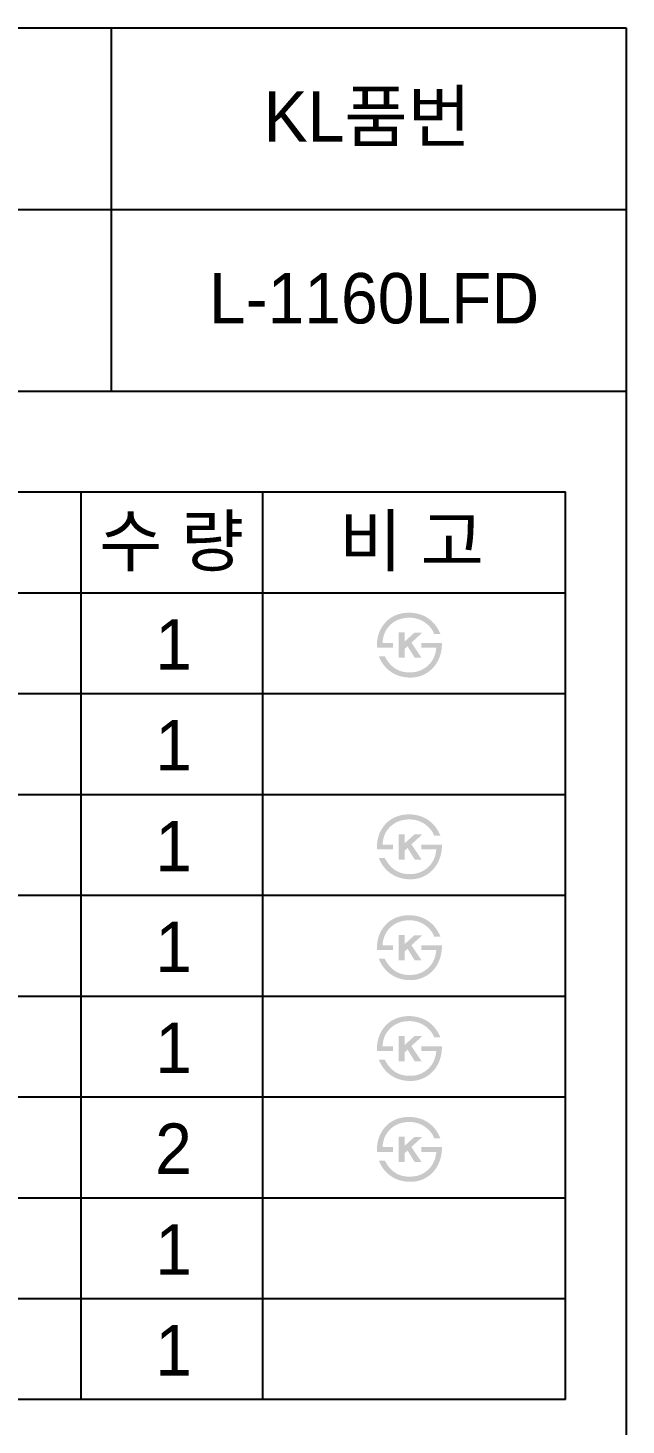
# Model space of a CAD drawing. Header units: millimetres. Extents: x 0 to 3746, y -67 to 2530.
# Drawn here: x 3450 to 3746, y 1837 to 2530 of the extents above; entities that cross this region are included whole.
import ezdxf
from ezdxf.enums import TextEntityAlignment as Align

# ---------------------------------------------------------------- set-up
doc = ezdxf.new("R2010")
doc.units = ezdxf.units.MM
doc.layers.add('TEXT', color=7, linetype='Continuous')
doc.layers.add('도각라인', color=7, linetype='Continuous')
doc.styles.add('타이틀', font='H2GTRM.TTF', dxfattribs={"height": 25})

msp = doc.modelspace()

# ---------------------------------------------------------------- hatches: boundary and pattern name
at = {"layer": 'TEXT'}
for points in [[(3622.75, 2222.79), (3622.73, 2223.2), (3622.72, 2223.61), (3622.72, 2224.02), (3622.73, 2224.42), (3622.74, 2224.83), (3622.77, 2225.23), (3622.8, 2225.63), (3622.84, 2226.03), (3622.89, 2226.42), (3622.94, 2226.82), (3623.01, 2227.21), (3623.08, 2227.6), (3623.17, 2227.99), (3623.26, 2228.37), (3623.36, 2228.76), (3623.47, 2229.14), (3623.59, 2229.52), (3623.72, 2229.9), (3623.86, 2230.28), (3624, 2230.65), (3624.16, 2231.01), (3624.32, 2231.37), (3624.49, 2231.72), (3624.67, 2232.07), (3624.85, 2232.41), (3625.05, 2232.74), (3625.25, 2233.07), (3625.46, 2233.39), (3625.68, 2233.71), (3625.91, 2234.02), (3626.15, 2234.32), (3626.65, 2234.94), (3626.92, 2235.24), (3627.2, 2235.54), (3627.48, 2235.83), (3627.77, 2236.1), (3628.07, 2236.37), (3628.37, 2236.63), (3628.68, 2236.88), (3629, 2237.12), (3629.32, 2237.36), (3629.66, 2237.58), (3630, 2237.79), (3630.34, 2238), (3630.69, 2238.2), (3631.05, 2238.38), (3631.42, 2238.56), (3631.82, 2238.74), (3632.23, 2238.91), (3632.65, 2239.07), (3633.07, 2239.22), (3633.5, 2239.36), (3633.93, 2239.48), (3634.37, 2239.59), (3634.81, 2239.7), (3635.26, 2239.79), (3635.72, 2239.87), (3636.18, 2239.93), (3636.65, 2239.99), (3637.13, 2240.03), (3637.61, 2240.07), (3638.1, 2240.09), (3638.59, 2240.1), (3639.36, 2240.08), (3639.73, 2240.06), (3640.1, 2240.03), (3640.47, 2240), (3640.83, 2239.96), (3641.19, 2239.91), (3641.55, 2239.86), (3641.9, 2239.8), (3642.25, 2239.74), (3642.59, 2239.66), (3642.93, 2239.59), (3643.27, 2239.5), (3643.61, 2239.41), (3643.93, 2239.32), (3644.26, 2239.21), (3644.58, 2239.1), (3644.9, 2238.99), (3645.21, 2238.87), (3645.53, 2238.74), (3645.83, 2238.6), (3646.13, 2238.46), (3646.43, 2238.31), (3646.73, 2238.16), (3647.02, 2238), (3647.31, 2237.83), (3647.59, 2237.66), (3647.87, 2237.48), (3648.15, 2237.29), (3648.42, 2237.1), (3648.69, 2236.9), (3648.96, 2236.7), (3649.38, 2236.35), (3649.78, 2236), (3650.18, 2235.62), (3650.56, 2235.24), (3650.93, 2234.84), (3651.29, 2234.42), (3651.63, 2234), (3651.97, 2233.56), (3652.29, 2233.1), (3652.59, 2232.63), (3652.89, 2232.15), (3653.17, 2231.65), (3653.44, 2231.14), (3653.7, 2230.62), (3653.94, 2230.08), (3654.17, 2229.53), (3654.17, 2229.53), (3651.07, 2229.53), (3651.07, 2229.53), (3651.01, 2229.71), (3650.94, 2229.88), (3650.88, 2230.06), (3650.8, 2230.23), (3650.73, 2230.4), (3650.65, 2230.57), (3650.56, 2230.74), (3650.48, 2230.91), (3650.38, 2231.08), (3650.29, 2231.25), (3650.19, 2231.41), (3650.09, 2231.58), (3649.98, 2231.74), (3649.87, 2231.91), (3649.75, 2232.07), (3649.63, 2232.23), (3649.51, 2232.39), (3649.39, 2232.55), (3649.12, 2232.87), (3648.84, 2233.19), (3648.54, 2233.5), (3648.23, 2233.81), (3647.91, 2234.11), (3647.56, 2234.41), (3647.21, 2234.71), (3646.97, 2234.89), (3646.74, 2235.06), (3646.51, 2235.23), (3646.27, 2235.39), (3646.03, 2235.54), (3645.79, 2235.69), (3645.55, 2235.84), (3645.3, 2235.97), (3645.06, 2236.11), (3644.81, 2236.23), (3644.56, 2236.35), (3644.31, 2236.47), (3644.05, 2236.58), (3643.8, 2236.68), (3643.54, 2236.78), (3643.28, 2236.88), (3643.02, 2236.96), (3642.76, 2237.05), (3642.49, 2237.12), (3642.22, 2237.19), (3641.95, 2237.26), (3641.68, 2237.32), (3641.41, 2237.37), (3641.14, 2237.42), (3640.86, 2237.46), (3640.58, 2237.5), (3640.3, 2237.53), (3640.02, 2237.55), (3639.73, 2237.57), (3639.45, 2237.59), (3639.16, 2237.6), (3638.87, 2237.6), (3638.52, 2237.6), (3638.18, 2237.59), (3637.84, 2237.57), (3637.5, 2237.55), (3637.17, 2237.52), (3636.84, 2237.48), (3636.51, 2237.44), (3636.19, 2237.39), (3635.87, 2237.33), (3635.56, 2237.27), (3635.25, 2237.2), (3634.94, 2237.13), (3634.64, 2237.05), (3634.34, 2236.96), (3634.05, 2236.86), (3633.75, 2236.76), (3633.47, 2236.66), (3633.18, 2236.54), (3632.9, 2236.42), (3632.62, 2236.29), (3632.35, 2236.16), (3632.08, 2236.02), (3631.82, 2235.87), (3631.55, 2235.72), (3631.3, 2235.56), (3631.04, 2235.39), (3630.79, 2235.22), (3630.54, 2235.04), (3630.3, 2234.86), (3630.06, 2234.66), (3629.83, 2234.46), (3629.59, 2234.26), (3629.36, 2234.04), (3629.13, 2233.82), (3628.91, 2233.59), (3628.7, 2233.36), (3628.5, 2233.13), (3628.3, 2232.89), (3628.1, 2232.64), (3627.92, 2232.39), (3627.74, 2232.14), (3627.57, 2231.89), (3627.4, 2231.62), (3627.24, 2231.36), (3627.09, 2231.09), (3626.95, 2230.82), (3626.81, 2230.54), (3626.68, 2230.25), (3626.55, 2229.97), (3626.44, 2229.68), (3626.32, 2229.38), (3626.22, 2229.08), (3626.12, 2228.78), (3626.03, 2228.47), (3625.95, 2228.15), (3625.87, 2227.84), (3625.8, 2227.51), (3625.74, 2227.19), (3625.68, 2226.86), (3625.63, 2226.52), (3625.59, 2226.18), (3625.56, 2225.84), (3625.53, 2225.49), (3625.51, 2225.14), (3625.51, 2225.14), (3630.68, 2225.14), (3630.68, 2225.14), (3630.68, 2225.14), (3630.68, 2222.79), (3630.68, 2222.79), (3630.68, 2222.79), (3622.75, 2222.79)], [(3654.92, 2225.14), (3654.93, 2224.7), (3654.92, 2224.26), (3654.91, 2223.83), (3654.88, 2223.4), (3654.85, 2222.97), (3654.81, 2222.54), (3654.76, 2222.12), (3654.7, 2221.69), (3654.63, 2221.28), (3654.55, 2220.86), (3654.46, 2220.44), (3654.36, 2220.03), (3654.25, 2219.62), (3654.13, 2219.22), (3654.01, 2218.81), (3653.87, 2218.41), (3653.73, 2218.03), (3653.58, 2217.65), (3653.43, 2217.27), (3653.26, 2216.9), (3653.09, 2216.54), (3652.91, 2216.18), (3652.73, 2215.83), (3652.53, 2215.49), (3652.33, 2215.15), (3652.12, 2214.81), (3651.9, 2214.49), (3651.67, 2214.16), (3651.43, 2213.85), (3651.19, 2213.54), (3650.94, 2213.23), (3650.68, 2212.93), (3650.41, 2212.64), (3650.14, 2212.36), (3649.86, 2212.08), (3649.57, 2211.82), (3649.28, 2211.56), (3648.98, 2211.31), (3648.68, 2211.07), (3648.37, 2210.84), (3648.06, 2210.61), (3647.74, 2210.4), (3647.41, 2210.19), (3647.08, 2209.99), (3646.74, 2209.8), (3646.4, 2209.62), (3646.05, 2209.45), (3645.7, 2209.28), (3645.33, 2209.12), (3644.96, 2208.97), (3644.59, 2208.82), (3644.21, 2208.69), (3643.83, 2208.57), (3643.45, 2208.46), (3643.07, 2208.36), (3642.68, 2208.27), (3642.29, 2208.19), (3641.9, 2208.12), (3641.5, 2208.06), (3641.1, 2208.02), (3640.7, 2207.98), (3640.29, 2207.95), (3639.89, 2207.94), (3639.48, 2207.93), (3638.81, 2207.94), (3638.15, 2207.96), (3637.51, 2208.01), (3636.88, 2208.08), (3636.25, 2208.17), (3635.94, 2208.22), (3635.64, 2208.28), (3635.34, 2208.34), (3635.03, 2208.4), (3634.74, 2208.48), (3634.44, 2208.55), (3634.15, 2208.64), (3633.86, 2208.73), (3633.57, 2208.82), (3633.29, 2208.92), (3633, 2209.02), (3632.72, 2209.13), (3632.45, 2209.24), (3632.17, 2209.36), (3631.9, 2209.48), (3631.63, 2209.61), (3631.36, 2209.75), (3631.1, 2209.89), (3630.84, 2210.03), (3630.58, 2210.18), (3630.32, 2210.34), (3629.8, 2210.67), (3629.53, 2210.85), (3629.27, 2211.03), (3629.02, 2211.22), (3628.77, 2211.41), (3628.52, 2211.61), (3628.28, 2211.81), (3628.05, 2212.02), (3627.81, 2212.24), (3627.58, 2212.45), (3627.36, 2212.68), (3627.14, 2212.9), (3626.93, 2213.14), (3626.71, 2213.37), (3626.51, 2213.62), (3626.31, 2213.86), (3626.11, 2214.12), (3625.91, 2214.37), (3625.72, 2214.63), (3625.54, 2214.9), (3625.36, 2215.17), (3625.18, 2215.45), (3625.01, 2215.73), (3624.84, 2216.02), (3624.68, 2216.31), (3624.52, 2216.61), (3624.36, 2216.91), (3624.21, 2217.21), (3623.93, 2217.84), (3623.65, 2218.49), (3623.65, 2218.49), (3626.61, 2218.49), (3626.61, 2218.49), (3626.83, 2218.06), (3627.07, 2217.65), (3627.3, 2217.25), (3627.55, 2216.86), (3627.8, 2216.48), (3628.05, 2216.11), (3628.31, 2215.75), (3628.57, 2215.41), (3628.84, 2215.08), (3629.12, 2214.76), (3629.4, 2214.45), (3629.68, 2214.15), (3629.97, 2213.87), (3630.27, 2213.6), (3630.57, 2213.33), (3630.88, 2213.08), (3631.1, 2212.91), (3631.33, 2212.74), (3631.56, 2212.58), (3631.8, 2212.43), (3632.03, 2212.28), (3632.27, 2212.14), (3632.52, 2212), (3632.76, 2211.87), (3633.01, 2211.74), (3633.26, 2211.63), (3633.52, 2211.51), (3633.77, 2211.41), (3634.03, 2211.31), (3634.3, 2211.21), (3634.56, 2211.12), (3634.83, 2211.04), (3635.1, 2210.96), (3635.37, 2210.89), (3635.65, 2210.83), (3635.93, 2210.77), (3636.21, 2210.72), (3636.5, 2210.67), (3636.78, 2210.63), (3637.07, 2210.59), (3637.37, 2210.57), (3637.66, 2210.54), (3637.96, 2210.53), (3638.26, 2210.52), (3638.57, 2210.51), (3638.87, 2210.51), (3639.18, 2210.52), (3640.04, 2210.54), (3640.32, 2210.56), (3640.59, 2210.58), (3640.85, 2210.6), (3641.12, 2210.63), (3641.39, 2210.67), (3641.65, 2210.71), (3641.91, 2210.76), (3642.17, 2210.81), (3642.43, 2210.87), (3642.69, 2210.93), (3642.94, 2211), (3643.2, 2211.08), (3643.45, 2211.16), (3643.7, 2211.25), (3643.95, 2211.34), (3644.2, 2211.44), (3644.44, 2211.54), (3644.68, 2211.65), (3644.93, 2211.76), (3645.17, 2211.88), (3645.4, 2212.01), (3645.64, 2212.14), (3645.88, 2212.27), (3646.11, 2212.42), (3646.34, 2212.56), (3646.57, 2212.72), (3646.8, 2212.88), (3647.03, 2213.04), (3647.25, 2213.21), (3647.47, 2213.38), (3647.73, 2213.6), (3647.98, 2213.82), (3648.22, 2214.05), (3648.46, 2214.28), (3648.68, 2214.51), (3648.9, 2214.76), (3649.12, 2215), (3649.32, 2215.25), (3649.52, 2215.51), (3649.71, 2215.77), (3649.9, 2216.04), (3650.08, 2216.31), (3650.25, 2216.58), (3650.41, 2216.86), (3650.57, 2217.15), (3650.71, 2217.44), (3650.86, 2217.74), (3650.99, 2218.04), (3651.12, 2218.35), (3651.24, 2218.66), (3651.35, 2218.97), (3651.46, 2219.3), (3651.56, 2219.62), (3651.65, 2219.95), (3651.73, 2220.29), (3651.81, 2220.63), (3651.88, 2220.98), (3651.94, 2221.33), (3652, 2221.69), (3652.05, 2222.05), (3652.09, 2222.42), (3652.12, 2222.79), (3652.12, 2222.79), (3644.69, 2222.79), (3644.69, 2222.79), (3644.69, 2222.79), (3644.69, 2225.14), (3644.69, 2225.14), (3644.69, 2225.14), (3654.92, 2225.14)], [(3636.51, 2225.83), (3641.31, 2230.18), (3645.18, 2230.18), (3639.81, 2225.23), (3644.84, 2217.72), (3641.46, 2217.72), (3637.9, 2223.43), (3636.51, 2222.19), (3636.51, 2217.72), (3633.56, 2217.72), (3633.56, 2230.29), (3636.51, 2230.29)], [(3622.75, 2122.79), (3622.73, 2123.2), (3622.72, 2123.61), (3622.72, 2124.02), (3622.73, 2124.42), (3622.74, 2124.83), (3622.77, 2125.23), (3622.8, 2125.63), (3622.84, 2126.03), (3622.89, 2126.42), (3622.94, 2126.82), (3623.01, 2127.21), (3623.08, 2127.6), (3623.17, 2127.99), (3623.26, 2128.37), (3623.36, 2128.76), (3623.47, 2129.14), (3623.59, 2129.52), (3623.72, 2129.9), (3623.86, 2130.28), (3624, 2130.65), (3624.16, 2131.01), (3624.32, 2131.37), (3624.49, 2131.72), (3624.67, 2132.07), (3624.85, 2132.41), (3625.05, 2132.74), (3625.25, 2133.07), (3625.46, 2133.39), (3625.68, 2133.71), (3625.91, 2134.02), (3626.15, 2134.32), (3626.65, 2134.94), (3626.92, 2135.24), (3627.2, 2135.54), (3627.48, 2135.83), (3627.77, 2136.1), (3628.07, 2136.37), (3628.37, 2136.63), (3628.68, 2136.88), (3629, 2137.12), (3629.32, 2137.36), (3629.66, 2137.58), (3630, 2137.79), (3630.34, 2138), (3630.69, 2138.2), (3631.05, 2138.38), (3631.42, 2138.56), (3631.82, 2138.74), (3632.23, 2138.91), (3632.65, 2139.07), (3633.07, 2139.22), (3633.5, 2139.36), (3633.93, 2139.48), (3634.37, 2139.59), (3634.81, 2139.7), (3635.26, 2139.79), (3635.72, 2139.87), (3636.18, 2139.93), (3636.65, 2139.99), (3637.13, 2140.03), (3637.61, 2140.07), (3638.1, 2140.09), (3638.59, 2140.1), (3639.36, 2140.08), (3639.73, 2140.06), (3640.1, 2140.03), (3640.47, 2140), (3640.83, 2139.96), (3641.19, 2139.91), (3641.55, 2139.86), (3641.9, 2139.8), (3642.25, 2139.74), (3642.59, 2139.66), (3642.93, 2139.59), (3643.27, 2139.5), (3643.61, 2139.41), (3643.93, 2139.32), (3644.26, 2139.21), (3644.58, 2139.1), (3644.9, 2138.99), (3645.21, 2138.87), (3645.53, 2138.74), (3645.83, 2138.6), (3646.13, 2138.46), (3646.43, 2138.31), (3646.73, 2138.16), (3647.02, 2138), (3647.31, 2137.83), (3647.59, 2137.66), (3647.87, 2137.48), (3648.15, 2137.29), (3648.42, 2137.1), (3648.69, 2136.9), (3648.96, 2136.7), (3649.38, 2136.35), (3649.78, 2136), (3650.18, 2135.62), (3650.56, 2135.24), (3650.93, 2134.84), (3651.29, 2134.42), (3651.63, 2134), (3651.97, 2133.56), (3652.29, 2133.1), (3652.59, 2132.63), (3652.89, 2132.15), (3653.17, 2131.65), (3653.44, 2131.14), (3653.7, 2130.62), (3653.94, 2130.08), (3654.17, 2129.53), (3654.17, 2129.53), (3651.07, 2129.53), (3651.07, 2129.53), (3651.01, 2129.71), (3650.94, 2129.88), (3650.88, 2130.06), (3650.8, 2130.23), (3650.73, 2130.4), (3650.65, 2130.57), (3650.56, 2130.74), (3650.48, 2130.91), (3650.38, 2131.08), (3650.29, 2131.25), (3650.19, 2131.41), (3650.09, 2131.58), (3649.98, 2131.74), (3649.87, 2131.91), (3649.75, 2132.07), (3649.63, 2132.23), (3649.51, 2132.39), (3649.39, 2132.55), (3649.12, 2132.87), (3648.84, 2133.19), (3648.54, 2133.5), (3648.23, 2133.81), (3647.91, 2134.11), (3647.56, 2134.41), (3647.21, 2134.71), (3646.97, 2134.89), (3646.74, 2135.06), (3646.51, 2135.23), (3646.27, 2135.39), (3646.03, 2135.54), (3645.79, 2135.69), (3645.55, 2135.84), (3645.3, 2135.97), (3645.06, 2136.11), (3644.81, 2136.23), (3644.56, 2136.35), (3644.31, 2136.47), (3644.05, 2136.58), (3643.8, 2136.68), (3643.54, 2136.78), (3643.28, 2136.88), (3643.02, 2136.96), (3642.76, 2137.05), (3642.49, 2137.12), (3642.22, 2137.19), (3641.95, 2137.26), (3641.68, 2137.32), (3641.41, 2137.37), (3641.14, 2137.42), (3640.86, 2137.46), (3640.58, 2137.5), (3640.3, 2137.53), (3640.02, 2137.55), (3639.73, 2137.57), (3639.45, 2137.59), (3639.16, 2137.6), (3638.87, 2137.6), (3638.52, 2137.6), (3638.18, 2137.59), (3637.84, 2137.57), (3637.5, 2137.55), (3637.17, 2137.52), (3636.84, 2137.48), (3636.51, 2137.44), (3636.19, 2137.39), (3635.87, 2137.33), (3635.56, 2137.27), (3635.25, 2137.2), (3634.94, 2137.13), (3634.64, 2137.05), (3634.34, 2136.96), (3634.05, 2136.86), (3633.75, 2136.76), (3633.47, 2136.66), (3633.18, 2136.54), (3632.9, 2136.42), (3632.62, 2136.29), (3632.35, 2136.16), (3632.08, 2136.02), (3631.82, 2135.87), (3631.55, 2135.72), (3631.3, 2135.56), (3631.04, 2135.39), (3630.79, 2135.22), (3630.54, 2135.04), (3630.3, 2134.86), (3630.06, 2134.66), (3629.83, 2134.46), (3629.59, 2134.26), (3629.36, 2134.04), (3629.13, 2133.82), (3628.91, 2133.59), (3628.7, 2133.36), (3628.5, 2133.13), (3628.3, 2132.89), (3628.1, 2132.64), (3627.92, 2132.39), (3627.74, 2132.14), (3627.57, 2131.89), (3627.4, 2131.62), (3627.24, 2131.36), (3627.09, 2131.09), (3626.95, 2130.82), (3626.81, 2130.54), (3626.68, 2130.25), (3626.55, 2129.97), (3626.44, 2129.68), (3626.32, 2129.38), (3626.22, 2129.08), (3626.12, 2128.78), (3626.03, 2128.47), (3625.95, 2128.15), (3625.87, 2127.84), (3625.8, 2127.51), (3625.74, 2127.19), (3625.68, 2126.86), (3625.63, 2126.52), (3625.59, 2126.18), (3625.56, 2125.84), (3625.53, 2125.49), (3625.51, 2125.14), (3625.51, 2125.14), (3630.68, 2125.14), (3630.68, 2125.14), (3630.68, 2125.14), (3630.68, 2122.79), (3630.68, 2122.79), (3630.68, 2122.79), (3622.75, 2122.79)], [(3636.51, 2125.83), (3641.31, 2130.18), (3645.18, 2130.18), (3639.81, 2125.23), (3644.84, 2117.72), (3641.46, 2117.72), (3637.9, 2123.43), (3636.51, 2122.19), (3636.51, 2117.72), (3633.56, 2117.72), (3633.56, 2130.29), (3636.51, 2130.29)], [(3654.92, 2125.14), (3654.93, 2124.7), (3654.92, 2124.26), (3654.91, 2123.83), (3654.88, 2123.4), (3654.85, 2122.97), (3654.81, 2122.54), (3654.76, 2122.12), (3654.7, 2121.69), (3654.63, 2121.28), (3654.55, 2120.86), (3654.46, 2120.44), (3654.36, 2120.03), (3654.25, 2119.62), (3654.13, 2119.22), (3654.01, 2118.81), (3653.87, 2118.41), (3653.73, 2118.03), (3653.58, 2117.65), (3653.43, 2117.27), (3653.26, 2116.9), (3653.09, 2116.54), (3652.91, 2116.18), (3652.73, 2115.83), (3652.53, 2115.49), (3652.33, 2115.15), (3652.12, 2114.81), (3651.9, 2114.49), (3651.67, 2114.16), (3651.43, 2113.85), (3651.19, 2113.54), (3650.94, 2113.23), (3650.68, 2112.93), (3650.41, 2112.64), (3650.14, 2112.36), (3649.86, 2112.08), (3649.57, 2111.82), (3649.28, 2111.56), (3648.98, 2111.31), (3648.68, 2111.07), (3648.37, 2110.84), (3648.06, 2110.61), (3647.74, 2110.4), (3647.41, 2110.19), (3647.08, 2109.99), (3646.74, 2109.8), (3646.4, 2109.62), (3646.05, 2109.45), (3645.7, 2109.28), (3645.33, 2109.12), (3644.96, 2108.97), (3644.59, 2108.82), (3644.21, 2108.69), (3643.83, 2108.57), (3643.45, 2108.46), (3643.07, 2108.36), (3642.68, 2108.27), (3642.29, 2108.19), (3641.9, 2108.12), (3641.5, 2108.06), (3641.1, 2108.02), (3640.7, 2107.98), (3640.29, 2107.95), (3639.89, 2107.94), (3639.48, 2107.93), (3638.81, 2107.94), (3638.15, 2107.96), (3637.51, 2108.01), (3636.88, 2108.08), (3636.25, 2108.17), (3635.94, 2108.22), (3635.64, 2108.28), (3635.34, 2108.34), (3635.03, 2108.4), (3634.74, 2108.48), (3634.44, 2108.55), (3634.15, 2108.64), (3633.86, 2108.73), (3633.57, 2108.82), (3633.29, 2108.92), (3633, 2109.02), (3632.72, 2109.13), (3632.45, 2109.24), (3632.17, 2109.36), (3631.9, 2109.48), (3631.63, 2109.61), (3631.36, 2109.75), (3631.1, 2109.89), (3630.84, 2110.03), (3630.58, 2110.18), (3630.32, 2110.34), (3629.8, 2110.67), (3629.53, 2110.85), (3629.27, 2111.03), (3629.02, 2111.22), (3628.77, 2111.41), (3628.52, 2111.61), (3628.28, 2111.81), (3628.05, 2112.02), (3627.81, 2112.24), (3627.58, 2112.45), (3627.36, 2112.68), (3627.14, 2112.9), (3626.93, 2113.14), (3626.71, 2113.37), (3626.51, 2113.62), (3626.31, 2113.86), (3626.11, 2114.12), (3625.91, 2114.37), (3625.72, 2114.63), (3625.54, 2114.9), (3625.36, 2115.17), (3625.18, 2115.45), (3625.01, 2115.73), (3624.84, 2116.02), (3624.68, 2116.31), (3624.52, 2116.61), (3624.36, 2116.91), (3624.21, 2117.21), (3623.93, 2117.84), (3623.65, 2118.49), (3623.65, 2118.49), (3626.61, 2118.49), (3626.61, 2118.49), (3626.83, 2118.06), (3627.07, 2117.65), (3627.3, 2117.25), (3627.55, 2116.86), (3627.8, 2116.48), (3628.05, 2116.11), (3628.31, 2115.75), (3628.57, 2115.41), (3628.84, 2115.08), (3629.12, 2114.76), (3629.4, 2114.45), (3629.68, 2114.15), (3629.97, 2113.87), (3630.27, 2113.6), (3630.57, 2113.33), (3630.88, 2113.08), (3631.1, 2112.91), (3631.33, 2112.74), (3631.56, 2112.58), (3631.8, 2112.43), (3632.03, 2112.28), (3632.27, 2112.14), (3632.52, 2112), (3632.76, 2111.87), (3633.01, 2111.74), (3633.26, 2111.63), (3633.52, 2111.51), (3633.77, 2111.41), (3634.03, 2111.31), (3634.3, 2111.21), (3634.56, 2111.12), (3634.83, 2111.04), (3635.1, 2110.96), (3635.37, 2110.89), (3635.65, 2110.83), (3635.93, 2110.77), (3636.21, 2110.72), (3636.5, 2110.67), (3636.78, 2110.63), (3637.07, 2110.59), (3637.37, 2110.57), (3637.66, 2110.54), (3637.96, 2110.53), (3638.26, 2110.52), (3638.57, 2110.51), (3638.87, 2110.51), (3639.18, 2110.52), (3640.04, 2110.54), (3640.32, 2110.56), (3640.59, 2110.58), (3640.85, 2110.6), (3641.12, 2110.63), (3641.39, 2110.67), (3641.65, 2110.71), (3641.91, 2110.76), (3642.17, 2110.81), (3642.43, 2110.87), (3642.69, 2110.93), (3642.94, 2111), (3643.2, 2111.08), (3643.45, 2111.16), (3643.7, 2111.25), (3643.95, 2111.34), (3644.2, 2111.44), (3644.44, 2111.54), (3644.68, 2111.65), (3644.93, 2111.76), (3645.17, 2111.88), (3645.4, 2112.01), (3645.64, 2112.14), (3645.88, 2112.27), (3646.11, 2112.42), (3646.34, 2112.56), (3646.57, 2112.72), (3646.8, 2112.88), (3647.03, 2113.04), (3647.25, 2113.21), (3647.47, 2113.38), (3647.73, 2113.6), (3647.98, 2113.82), (3648.22, 2114.05), (3648.46, 2114.28), (3648.68, 2114.51), (3648.9, 2114.76), (3649.12, 2115), (3649.32, 2115.25), (3649.52, 2115.51), (3649.71, 2115.77), (3649.9, 2116.04), (3650.08, 2116.31), (3650.25, 2116.58), (3650.41, 2116.86), (3650.57, 2117.15), (3650.71, 2117.44), (3650.86, 2117.74), (3650.99, 2118.04), (3651.12, 2118.35), (3651.24, 2118.66), (3651.35, 2118.97), (3651.46, 2119.3), (3651.56, 2119.62), (3651.65, 2119.95), (3651.73, 2120.29), (3651.81, 2120.63), (3651.88, 2120.98), (3651.94, 2121.33), (3652, 2121.69), (3652.05, 2122.05), (3652.09, 2122.42), (3652.12, 2122.79), (3652.12, 2122.79), (3644.69, 2122.79), (3644.69, 2122.79), (3644.69, 2122.79), (3644.69, 2125.14), (3644.69, 2125.14), (3644.69, 2125.14), (3654.92, 2125.14)], [(3622.75, 2072.79), (3622.73, 2073.2), (3622.72, 2073.61), (3622.72, 2074.02), (3622.73, 2074.42), (3622.74, 2074.83), (3622.77, 2075.23), (3622.8, 2075.63), (3622.84, 2076.03), (3622.89, 2076.42), (3622.94, 2076.82), (3623.01, 2077.21), (3623.08, 2077.6), (3623.17, 2077.99), (3623.26, 2078.37), (3623.36, 2078.76), (3623.47, 2079.14), (3623.59, 2079.52), (3623.72, 2079.9), (3623.86, 2080.28), (3624, 2080.65), (3624.16, 2081.01), (3624.32, 2081.37), (3624.49, 2081.72), (3624.67, 2082.07), (3624.85, 2082.41), (3625.05, 2082.74), (3625.25, 2083.07), (3625.46, 2083.39), (3625.68, 2083.71), (3625.91, 2084.02), (3626.15, 2084.32), (3626.65, 2084.94), (3626.92, 2085.24), (3627.2, 2085.54), (3627.48, 2085.83), (3627.77, 2086.1), (3628.07, 2086.37), (3628.37, 2086.63), (3628.68, 2086.88), (3629, 2087.12), (3629.32, 2087.36), (3629.66, 2087.58), (3630, 2087.79), (3630.34, 2088), (3630.69, 2088.2), (3631.05, 2088.38), (3631.42, 2088.56), (3631.82, 2088.74), (3632.23, 2088.91), (3632.65, 2089.07), (3633.07, 2089.22), (3633.5, 2089.36), (3633.93, 2089.48), (3634.37, 2089.59), (3634.81, 2089.7), (3635.26, 2089.79), (3635.72, 2089.87), (3636.18, 2089.93), (3636.65, 2089.99), (3637.13, 2090.03), (3637.61, 2090.07), (3638.1, 2090.09), (3638.59, 2090.1), (3639.36, 2090.08), (3639.73, 2090.06), (3640.1, 2090.03), (3640.47, 2090), (3640.83, 2089.96), (3641.19, 2089.91), (3641.55, 2089.86), (3641.9, 2089.8), (3642.25, 2089.74), (3642.59, 2089.66), (3642.93, 2089.59), (3643.27, 2089.5), (3643.61, 2089.41), (3643.93, 2089.32), (3644.26, 2089.21), (3644.58, 2089.1), (3644.9, 2088.99), (3645.21, 2088.87), (3645.53, 2088.74), (3645.83, 2088.6), (3646.13, 2088.46), (3646.43, 2088.31), (3646.73, 2088.16), (3647.02, 2088), (3647.31, 2087.83), (3647.59, 2087.66), (3647.87, 2087.48), (3648.15, 2087.29), (3648.42, 2087.1), (3648.69, 2086.9), (3648.96, 2086.7), (3649.38, 2086.35), (3649.78, 2086), (3650.18, 2085.62), (3650.56, 2085.24), (3650.93, 2084.84), (3651.29, 2084.42), (3651.63, 2084), (3651.97, 2083.56), (3652.29, 2083.1), (3652.59, 2082.63), (3652.89, 2082.15), (3653.17, 2081.65), (3653.44, 2081.14), (3653.7, 2080.62), (3653.94, 2080.08), (3654.17, 2079.53), (3654.17, 2079.53), (3651.07, 2079.53), (3651.07, 2079.53), (3651.01, 2079.71), (3650.94, 2079.88), (3650.88, 2080.06), (3650.8, 2080.23), (3650.73, 2080.4), (3650.65, 2080.57), (3650.56, 2080.74), (3650.48, 2080.91), (3650.38, 2081.08), (3650.29, 2081.25), (3650.19, 2081.41), (3650.09, 2081.58), (3649.98, 2081.74), (3649.87, 2081.91), (3649.75, 2082.07), (3649.63, 2082.23), (3649.51, 2082.39), (3649.39, 2082.55), (3649.12, 2082.87), (3648.84, 2083.19), (3648.54, 2083.5), (3648.23, 2083.81), (3647.91, 2084.11), (3647.56, 2084.41), (3647.21, 2084.71), (3646.97, 2084.89), (3646.74, 2085.06), (3646.51, 2085.23), (3646.27, 2085.39), (3646.03, 2085.54), (3645.79, 2085.69), (3645.55, 2085.84), (3645.3, 2085.97), (3645.06, 2086.11), (3644.81, 2086.23), (3644.56, 2086.35), (3644.31, 2086.47), (3644.05, 2086.58), (3643.8, 2086.68), (3643.54, 2086.78), (3643.28, 2086.88), (3643.02, 2086.96), (3642.76, 2087.05), (3642.49, 2087.12), (3642.22, 2087.19), (3641.95, 2087.26), (3641.68, 2087.32), (3641.41, 2087.37), (3641.14, 2087.42), (3640.86, 2087.46), (3640.58, 2087.5), (3640.3, 2087.53), (3640.02, 2087.55), (3639.73, 2087.57), (3639.45, 2087.59), (3639.16, 2087.6), (3638.87, 2087.6), (3638.52, 2087.6), (3638.18, 2087.59), (3637.84, 2087.57), (3637.5, 2087.55), (3637.17, 2087.52), (3636.84, 2087.48), (3636.51, 2087.44), (3636.19, 2087.39), (3635.87, 2087.33), (3635.56, 2087.27), (3635.25, 2087.2), (3634.94, 2087.13), (3634.64, 2087.05), (3634.34, 2086.96), (3634.05, 2086.86), (3633.75, 2086.76), (3633.47, 2086.66), (3633.18, 2086.54), (3632.9, 2086.42), (3632.62, 2086.29), (3632.35, 2086.16), (3632.08, 2086.02), (3631.82, 2085.87), (3631.55, 2085.72), (3631.3, 2085.56), (3631.04, 2085.39), (3630.79, 2085.22), (3630.54, 2085.04), (3630.3, 2084.86), (3630.06, 2084.66), (3629.83, 2084.46), (3629.59, 2084.26), (3629.36, 2084.04), (3629.13, 2083.82), (3628.91, 2083.59), (3628.7, 2083.36), (3628.5, 2083.13), (3628.3, 2082.89), (3628.1, 2082.64), (3627.92, 2082.39), (3627.74, 2082.14), (3627.57, 2081.89), (3627.4, 2081.62), (3627.24, 2081.36), (3627.09, 2081.09), (3626.95, 2080.82), (3626.81, 2080.54), (3626.68, 2080.25), (3626.55, 2079.97), (3626.44, 2079.68), (3626.32, 2079.38), (3626.22, 2079.08), (3626.12, 2078.78), (3626.03, 2078.47), (3625.95, 2078.15), (3625.87, 2077.84), (3625.8, 2077.51), (3625.74, 2077.19), (3625.68, 2076.86), (3625.63, 2076.52), (3625.59, 2076.18), (3625.56, 2075.84), (3625.53, 2075.49), (3625.51, 2075.14), (3625.51, 2075.14), (3630.68, 2075.14), (3630.68, 2075.14), (3630.68, 2075.14), (3630.68, 2072.79), (3630.68, 2072.79), (3630.68, 2072.79), (3622.75, 2072.79)], [(3636.51, 2075.83), (3641.31, 2080.18), (3645.18, 2080.18), (3639.81, 2075.23), (3644.84, 2067.72), (3641.46, 2067.72), (3637.9, 2073.43), (3636.51, 2072.19), (3636.51, 2067.72), (3633.56, 2067.72), (3633.56, 2080.29), (3636.51, 2080.29)], [(3654.92, 2075.14), (3654.93, 2074.7), (3654.92, 2074.26), (3654.91, 2073.83), (3654.88, 2073.4), (3654.85, 2072.97), (3654.81, 2072.54), (3654.76, 2072.12), (3654.7, 2071.69), (3654.63, 2071.28), (3654.55, 2070.86), (3654.46, 2070.44), (3654.36, 2070.03), (3654.25, 2069.62), (3654.13, 2069.22), (3654.01, 2068.81), (3653.87, 2068.41), (3653.73, 2068.03), (3653.58, 2067.65), (3653.43, 2067.27), (3653.26, 2066.9), (3653.09, 2066.54), (3652.91, 2066.18), (3652.73, 2065.83), (3652.53, 2065.49), (3652.33, 2065.15), (3652.12, 2064.81), (3651.9, 2064.49), (3651.67, 2064.16), (3651.43, 2063.85), (3651.19, 2063.54), (3650.94, 2063.23), (3650.68, 2062.93), (3650.41, 2062.64), (3650.14, 2062.36), (3649.86, 2062.08), (3649.57, 2061.82), (3649.28, 2061.56), (3648.98, 2061.31), (3648.68, 2061.07), (3648.37, 2060.84), (3648.06, 2060.61), (3647.74, 2060.4), (3647.41, 2060.19), (3647.08, 2059.99), (3646.74, 2059.8), (3646.4, 2059.62), (3646.05, 2059.45), (3645.7, 2059.28), (3645.33, 2059.12), (3644.96, 2058.97), (3644.59, 2058.82), (3644.21, 2058.69), (3643.83, 2058.57), (3643.45, 2058.46), (3643.07, 2058.36), (3642.68, 2058.27), (3642.29, 2058.19), (3641.9, 2058.12), (3641.5, 2058.06), (3641.1, 2058.02), (3640.7, 2057.98), (3640.29, 2057.95), (3639.89, 2057.94), (3639.48, 2057.93), (3638.81, 2057.94), (3638.15, 2057.96), (3637.51, 2058.01), (3636.88, 2058.08), (3636.25, 2058.17), (3635.94, 2058.22), (3635.64, 2058.28), (3635.34, 2058.34), (3635.03, 2058.4), (3634.74, 2058.48), (3634.44, 2058.55), (3634.15, 2058.64), (3633.86, 2058.73), (3633.57, 2058.82), (3633.29, 2058.92), (3633, 2059.02), (3632.72, 2059.13), (3632.45, 2059.24), (3632.17, 2059.36), (3631.9, 2059.48), (3631.63, 2059.61), (3631.36, 2059.75), (3631.1, 2059.89), (3630.84, 2060.03), (3630.58, 2060.18), (3630.32, 2060.34), (3629.8, 2060.67), (3629.53, 2060.85), (3629.27, 2061.03), (3629.02, 2061.22), (3628.77, 2061.41), (3628.52, 2061.61), (3628.28, 2061.81), (3628.05, 2062.02), (3627.81, 2062.24), (3627.58, 2062.45), (3627.36, 2062.68), (3627.14, 2062.9), (3626.93, 2063.14), (3626.71, 2063.37), (3626.51, 2063.62), (3626.31, 2063.86), (3626.11, 2064.12), (3625.91, 2064.37), (3625.72, 2064.63), (3625.54, 2064.9), (3625.36, 2065.17), (3625.18, 2065.45), (3625.01, 2065.73), (3624.84, 2066.02), (3624.68, 2066.31), (3624.52, 2066.61), (3624.36, 2066.91), (3624.21, 2067.21), (3623.93, 2067.84), (3623.65, 2068.49), (3623.65, 2068.49), (3626.61, 2068.49), (3626.61, 2068.49), (3626.83, 2068.06), (3627.07, 2067.65), (3627.3, 2067.25), (3627.55, 2066.86), (3627.8, 2066.48), (3628.05, 2066.11), (3628.31, 2065.75), (3628.57, 2065.41), (3628.84, 2065.08), (3629.12, 2064.76), (3629.4, 2064.45), (3629.68, 2064.15), (3629.97, 2063.87), (3630.27, 2063.6), (3630.57, 2063.33), (3630.88, 2063.08), (3631.1, 2062.91), (3631.33, 2062.74), (3631.56, 2062.58), (3631.8, 2062.43), (3632.03, 2062.28), (3632.27, 2062.14), (3632.52, 2062), (3632.76, 2061.87), (3633.01, 2061.74), (3633.26, 2061.63), (3633.52, 2061.51), (3633.77, 2061.41), (3634.03, 2061.31), (3634.3, 2061.21), (3634.56, 2061.12), (3634.83, 2061.04), (3635.1, 2060.96), (3635.37, 2060.89), (3635.65, 2060.83), (3635.93, 2060.77), (3636.21, 2060.72), (3636.5, 2060.67), (3636.78, 2060.63), (3637.07, 2060.59), (3637.37, 2060.57), (3637.66, 2060.54), (3637.96, 2060.53), (3638.26, 2060.52), (3638.57, 2060.51), (3638.87, 2060.51), (3639.18, 2060.52), (3640.04, 2060.54), (3640.32, 2060.56), (3640.59, 2060.58), (3640.85, 2060.6), (3641.12, 2060.63), (3641.39, 2060.67), (3641.65, 2060.71), (3641.91, 2060.76), (3642.17, 2060.81), (3642.43, 2060.87), (3642.69, 2060.93), (3642.94, 2061), (3643.2, 2061.08), (3643.45, 2061.16), (3643.7, 2061.25), (3643.95, 2061.34), (3644.2, 2061.44), (3644.44, 2061.54), (3644.68, 2061.65), (3644.93, 2061.76), (3645.17, 2061.88), (3645.4, 2062.01), (3645.64, 2062.14), (3645.88, 2062.27), (3646.11, 2062.42), (3646.34, 2062.56), (3646.57, 2062.72), (3646.8, 2062.88), (3647.03, 2063.04), (3647.25, 2063.21), (3647.47, 2063.38), (3647.73, 2063.6), (3647.98, 2063.82), (3648.22, 2064.05), (3648.46, 2064.28), (3648.68, 2064.51), (3648.9, 2064.76), (3649.12, 2065), (3649.32, 2065.25), (3649.52, 2065.51), (3649.71, 2065.77), (3649.9, 2066.04), (3650.08, 2066.31), (3650.25, 2066.58), (3650.41, 2066.86), (3650.57, 2067.15), (3650.71, 2067.44), (3650.86, 2067.74), (3650.99, 2068.04), (3651.12, 2068.35), (3651.24, 2068.66), (3651.35, 2068.97), (3651.46, 2069.3), (3651.56, 2069.62), (3651.65, 2069.95), (3651.73, 2070.29), (3651.81, 2070.63), (3651.88, 2070.98), (3651.94, 2071.33), (3652, 2071.69), (3652.05, 2072.05), (3652.09, 2072.42), (3652.12, 2072.79), (3652.12, 2072.79), (3644.69, 2072.79), (3644.69, 2072.79), (3644.69, 2072.79), (3644.69, 2075.14), (3644.69, 2075.14), (3644.69, 2075.14), (3654.92, 2075.14)], [(3622.75, 2022.79), (3622.73, 2023.2), (3622.72, 2023.61), (3622.72, 2024.02), (3622.73, 2024.42), (3622.74, 2024.83), (3622.77, 2025.23), (3622.8, 2025.63), (3622.84, 2026.03), (3622.89, 2026.42), (3622.94, 2026.82), (3623.01, 2027.21), (3623.08, 2027.6), (3623.17, 2027.99), (3623.26, 2028.37), (3623.36, 2028.76), (3623.47, 2029.14), (3623.59, 2029.52), (3623.72, 2029.9), (3623.86, 2030.28), (3624, 2030.65), (3624.16, 2031.01), (3624.32, 2031.37), (3624.49, 2031.72), (3624.67, 2032.07), (3624.85, 2032.41), (3625.05, 2032.74), (3625.25, 2033.07), (3625.46, 2033.39), (3625.68, 2033.71), (3625.91, 2034.02), (3626.15, 2034.32), (3626.65, 2034.94), (3626.92, 2035.24), (3627.2, 2035.54), (3627.48, 2035.83), (3627.77, 2036.1), (3628.07, 2036.37), (3628.37, 2036.63), (3628.68, 2036.88), (3629, 2037.12), (3629.32, 2037.36), (3629.66, 2037.58), (3630, 2037.79), (3630.34, 2038), (3630.69, 2038.2), (3631.05, 2038.38), (3631.42, 2038.56), (3631.82, 2038.74), (3632.23, 2038.91), (3632.65, 2039.07), (3633.07, 2039.22), (3633.5, 2039.36), (3633.93, 2039.48), (3634.37, 2039.59), (3634.81, 2039.7), (3635.26, 2039.79), (3635.72, 2039.87), (3636.18, 2039.93), (3636.65, 2039.99), (3637.13, 2040.03), (3637.61, 2040.07), (3638.1, 2040.09), (3638.59, 2040.1), (3639.36, 2040.08), (3639.73, 2040.06), (3640.1, 2040.03), (3640.47, 2040), (3640.83, 2039.96), (3641.19, 2039.91), (3641.55, 2039.86), (3641.9, 2039.8), (3642.25, 2039.74), (3642.59, 2039.66), (3642.93, 2039.59), (3643.27, 2039.5), (3643.61, 2039.41), (3643.93, 2039.32), (3644.26, 2039.21), (3644.58, 2039.1), (3644.9, 2038.99), (3645.21, 2038.87), (3645.53, 2038.74), (3645.83, 2038.6), (3646.13, 2038.46), (3646.43, 2038.31), (3646.73, 2038.16), (3647.02, 2038), (3647.31, 2037.83), (3647.59, 2037.66), (3647.87, 2037.48), (3648.15, 2037.29), (3648.42, 2037.1), (3648.69, 2036.9), (3648.96, 2036.7), (3649.38, 2036.35), (3649.78, 2036), (3650.18, 2035.62), (3650.56, 2035.24), (3650.93, 2034.84), (3651.29, 2034.42), (3651.63, 2034), (3651.97, 2033.56), (3652.29, 2033.1), (3652.59, 2032.63), (3652.89, 2032.15), (3653.17, 2031.65), (3653.44, 2031.14), (3653.7, 2030.62), (3653.94, 2030.08), (3654.17, 2029.53), (3654.17, 2029.53), (3651.07, 2029.53), (3651.07, 2029.53), (3651.01, 2029.71), (3650.94, 2029.88), (3650.88, 2030.06), (3650.8, 2030.23), (3650.73, 2030.4), (3650.65, 2030.57), (3650.56, 2030.74), (3650.48, 2030.91), (3650.38, 2031.08), (3650.29, 2031.25), (3650.19, 2031.41), (3650.09, 2031.58), (3649.98, 2031.74), (3649.87, 2031.91), (3649.75, 2032.07), (3649.63, 2032.23), (3649.51, 2032.39), (3649.39, 2032.55), (3649.12, 2032.87), (3648.84, 2033.19), (3648.54, 2033.5), (3648.23, 2033.81), (3647.91, 2034.11), (3647.56, 2034.41), (3647.21, 2034.71), (3646.97, 2034.89), (3646.74, 2035.06), (3646.51, 2035.23), (3646.27, 2035.39), (3646.03, 2035.54), (3645.79, 2035.69), (3645.55, 2035.84), (3645.3, 2035.97), (3645.06, 2036.11), (3644.81, 2036.23), (3644.56, 2036.35), (3644.31, 2036.47), (3644.05, 2036.58), (3643.8, 2036.68), (3643.54, 2036.78), (3643.28, 2036.88), (3643.02, 2036.96), (3642.76, 2037.05), (3642.49, 2037.12), (3642.22, 2037.19), (3641.95, 2037.26), (3641.68, 2037.32), (3641.41, 2037.37), (3641.14, 2037.42), (3640.86, 2037.46), (3640.58, 2037.5), (3640.3, 2037.53), (3640.02, 2037.55), (3639.73, 2037.57), (3639.45, 2037.59), (3639.16, 2037.6), (3638.87, 2037.6), (3638.52, 2037.6), (3638.18, 2037.59), (3637.84, 2037.57), (3637.5, 2037.55), (3637.17, 2037.52), (3636.84, 2037.48), (3636.51, 2037.44), (3636.19, 2037.39), (3635.87, 2037.33), (3635.56, 2037.27), (3635.25, 2037.2), (3634.94, 2037.13), (3634.64, 2037.05), (3634.34, 2036.96), (3634.05, 2036.86), (3633.75, 2036.76), (3633.47, 2036.66), (3633.18, 2036.54), (3632.9, 2036.42), (3632.62, 2036.29), (3632.35, 2036.16), (3632.08, 2036.02), (3631.82, 2035.87), (3631.55, 2035.72), (3631.3, 2035.56), (3631.04, 2035.39), (3630.79, 2035.22), (3630.54, 2035.04), (3630.3, 2034.86), (3630.06, 2034.66), (3629.83, 2034.46), (3629.59, 2034.26), (3629.36, 2034.04), (3629.13, 2033.82), (3628.91, 2033.59), (3628.7, 2033.36), (3628.5, 2033.13), (3628.3, 2032.89), (3628.1, 2032.64), (3627.92, 2032.39), (3627.74, 2032.14), (3627.57, 2031.89), (3627.4, 2031.62), (3627.24, 2031.36), (3627.09, 2031.09), (3626.95, 2030.82), (3626.81, 2030.54), (3626.68, 2030.25), (3626.55, 2029.97), (3626.44, 2029.68), (3626.32, 2029.38), (3626.22, 2029.08), (3626.12, 2028.78), (3626.03, 2028.47), (3625.95, 2028.15), (3625.87, 2027.84), (3625.8, 2027.51), (3625.74, 2027.19), (3625.68, 2026.86), (3625.63, 2026.52), (3625.59, 2026.18), (3625.56, 2025.84), (3625.53, 2025.49), (3625.51, 2025.14), (3625.51, 2025.14), (3630.68, 2025.14), (3630.68, 2025.14), (3630.68, 2025.14), (3630.68, 2022.79), (3630.68, 2022.79), (3630.68, 2022.79), (3622.75, 2022.79)], [(3636.51, 2025.83), (3641.31, 2030.18), (3645.18, 2030.18), (3639.81, 2025.23), (3644.84, 2017.72), (3641.46, 2017.72), (3637.9, 2023.43), (3636.51, 2022.19), (3636.51, 2017.72), (3633.56, 2017.72), (3633.56, 2030.29), (3636.51, 2030.29)], [(3654.92, 2025.14), (3654.93, 2024.7), (3654.92, 2024.26), (3654.91, 2023.83), (3654.88, 2023.4), (3654.85, 2022.97), (3654.81, 2022.54), (3654.76, 2022.12), (3654.7, 2021.69), (3654.63, 2021.28), (3654.55, 2020.86), (3654.46, 2020.44), (3654.36, 2020.03), (3654.25, 2019.62), (3654.13, 2019.22), (3654.01, 2018.81), (3653.87, 2018.41), (3653.73, 2018.03), (3653.58, 2017.65), (3653.43, 2017.27), (3653.26, 2016.9), (3653.09, 2016.54), (3652.91, 2016.18), (3652.73, 2015.83), (3652.53, 2015.49), (3652.33, 2015.15), (3652.12, 2014.81), (3651.9, 2014.49), (3651.67, 2014.16), (3651.43, 2013.85), (3651.19, 2013.54), (3650.94, 2013.23), (3650.68, 2012.93), (3650.41, 2012.64), (3650.14, 2012.36), (3649.86, 2012.08), (3649.57, 2011.82), (3649.28, 2011.56), (3648.98, 2011.31), (3648.68, 2011.07), (3648.37, 2010.84), (3648.06, 2010.61), (3647.74, 2010.4), (3647.41, 2010.19), (3647.08, 2009.99), (3646.74, 2009.8), (3646.4, 2009.62), (3646.05, 2009.45), (3645.7, 2009.28), (3645.33, 2009.12), (3644.96, 2008.97), (3644.59, 2008.82), (3644.21, 2008.69), (3643.83, 2008.57), (3643.45, 2008.46), (3643.07, 2008.36), (3642.68, 2008.27), (3642.29, 2008.19), (3641.9, 2008.12), (3641.5, 2008.06), (3641.1, 2008.02), (3640.7, 2007.98), (3640.29, 2007.95), (3639.89, 2007.94), (3639.48, 2007.93), (3638.81, 2007.94), (3638.15, 2007.96), (3637.51, 2008.01), (3636.88, 2008.08), (3636.25, 2008.17), (3635.94, 2008.22), (3635.64, 2008.28), (3635.34, 2008.34), (3635.03, 2008.4), (3634.74, 2008.48), (3634.44, 2008.55), (3634.15, 2008.64), (3633.86, 2008.73), (3633.57, 2008.82), (3633.29, 2008.92), (3633, 2009.02), (3632.72, 2009.13), (3632.45, 2009.24), (3632.17, 2009.36), (3631.9, 2009.48), (3631.63, 2009.61), (3631.36, 2009.75), (3631.1, 2009.89), (3630.84, 2010.03), (3630.58, 2010.18), (3630.32, 2010.34), (3629.8, 2010.67), (3629.53, 2010.85), (3629.27, 2011.03), (3629.02, 2011.22), (3628.77, 2011.41), (3628.52, 2011.61), (3628.28, 2011.81), (3628.05, 2012.02), (3627.81, 2012.24), (3627.58, 2012.45), (3627.36, 2012.68), (3627.14, 2012.9), (3626.93, 2013.14), (3626.71, 2013.37), (3626.51, 2013.62), (3626.31, 2013.86), (3626.11, 2014.12), (3625.91, 2014.37), (3625.72, 2014.63), (3625.54, 2014.9), (3625.36, 2015.17), (3625.18, 2015.45), (3625.01, 2015.73), (3624.84, 2016.02), (3624.68, 2016.31), (3624.52, 2016.61), (3624.36, 2016.91), (3624.21, 2017.21), (3623.93, 2017.84), (3623.65, 2018.49), (3623.65, 2018.49), (3626.61, 2018.49), (3626.61, 2018.49), (3626.83, 2018.06), (3627.07, 2017.65), (3627.3, 2017.25), (3627.55, 2016.86), (3627.8, 2016.48), (3628.05, 2016.11), (3628.31, 2015.75), (3628.57, 2015.41), (3628.84, 2015.08), (3629.12, 2014.76), (3629.4, 2014.45), (3629.68, 2014.15), (3629.97, 2013.87), (3630.27, 2013.6), (3630.57, 2013.33), (3630.88, 2013.08), (3631.1, 2012.91), (3631.33, 2012.74), (3631.56, 2012.58), (3631.8, 2012.43), (3632.03, 2012.28), (3632.27, 2012.14), (3632.52, 2012), (3632.76, 2011.87), (3633.01, 2011.74), (3633.26, 2011.63), (3633.52, 2011.51), (3633.77, 2011.41), (3634.03, 2011.31), (3634.3, 2011.21), (3634.56, 2011.12), (3634.83, 2011.04), (3635.1, 2010.96), (3635.37, 2010.89), (3635.65, 2010.83), (3635.93, 2010.77), (3636.21, 2010.72), (3636.5, 2010.67), (3636.78, 2010.63), (3637.07, 2010.59), (3637.37, 2010.57), (3637.66, 2010.54), (3637.96, 2010.53), (3638.26, 2010.52), (3638.57, 2010.51), (3638.87, 2010.51), (3639.18, 2010.52), (3640.04, 2010.54), (3640.32, 2010.56), (3640.59, 2010.58), (3640.85, 2010.6), (3641.12, 2010.63), (3641.39, 2010.67), (3641.65, 2010.71), (3641.91, 2010.76), (3642.17, 2010.81), (3642.43, 2010.87), (3642.69, 2010.93), (3642.94, 2011), (3643.2, 2011.08), (3643.45, 2011.16), (3643.7, 2011.25), (3643.95, 2011.34), (3644.2, 2011.44), (3644.44, 2011.54), (3644.68, 2011.65), (3644.93, 2011.76), (3645.17, 2011.88), (3645.4, 2012.01), (3645.64, 2012.14), (3645.88, 2012.27), (3646.11, 2012.42), (3646.34, 2012.56), (3646.57, 2012.72), (3646.8, 2012.88), (3647.03, 2013.04), (3647.25, 2013.21), (3647.47, 2013.38), (3647.73, 2013.6), (3647.98, 2013.82), (3648.22, 2014.05), (3648.46, 2014.28), (3648.68, 2014.51), (3648.9, 2014.76), (3649.12, 2015), (3649.32, 2015.25), (3649.52, 2015.51), (3649.71, 2015.77), (3649.9, 2016.04), (3650.08, 2016.31), (3650.25, 2016.58), (3650.41, 2016.86), (3650.57, 2017.15), (3650.71, 2017.44), (3650.86, 2017.74), (3650.99, 2018.04), (3651.12, 2018.35), (3651.24, 2018.66), (3651.35, 2018.97), (3651.46, 2019.3), (3651.56, 2019.62), (3651.65, 2019.95), (3651.73, 2020.29), (3651.81, 2020.63), (3651.88, 2020.98), (3651.94, 2021.33), (3652, 2021.69), (3652.05, 2022.05), (3652.09, 2022.42), (3652.12, 2022.79), (3652.12, 2022.79), (3644.69, 2022.79), (3644.69, 2022.79), (3644.69, 2022.79), (3644.69, 2025.14), (3644.69, 2025.14), (3644.69, 2025.14), (3654.92, 2025.14)], [(3622.75, 1972.79), (3622.73, 1973.2), (3622.72, 1973.61), (3622.72, 1974.02), (3622.73, 1974.42), (3622.74, 1974.83), (3622.77, 1975.23), (3622.8, 1975.63), (3622.84, 1976.03), (3622.89, 1976.42), (3622.94, 1976.82), (3623.01, 1977.21), (3623.08, 1977.6), (3623.17, 1977.99), (3623.26, 1978.37), (3623.36, 1978.76), (3623.47, 1979.14), (3623.59, 1979.52), (3623.72, 1979.9), (3623.86, 1980.28), (3624, 1980.65), (3624.16, 1981.01), (3624.32, 1981.37), (3624.49, 1981.72), (3624.67, 1982.07), (3624.85, 1982.41), (3625.05, 1982.74), (3625.25, 1983.07), (3625.46, 1983.39), (3625.68, 1983.71), (3625.91, 1984.02), (3626.15, 1984.32), (3626.65, 1984.94), (3626.92, 1985.24), (3627.2, 1985.54), (3627.48, 1985.83), (3627.77, 1986.1), (3628.07, 1986.37), (3628.37, 1986.63), (3628.68, 1986.88), (3629, 1987.12), (3629.32, 1987.36), (3629.66, 1987.58), (3630, 1987.79), (3630.34, 1988), (3630.69, 1988.2), (3631.05, 1988.38), (3631.42, 1988.56), (3631.82, 1988.74), (3632.23, 1988.91), (3632.65, 1989.07), (3633.07, 1989.22), (3633.5, 1989.36), (3633.93, 1989.48), (3634.37, 1989.59), (3634.81, 1989.7), (3635.26, 1989.79), (3635.72, 1989.87), (3636.18, 1989.93), (3636.65, 1989.99), (3637.13, 1990.03), (3637.61, 1990.07), (3638.1, 1990.09), (3638.59, 1990.1), (3639.36, 1990.08), (3639.73, 1990.06), (3640.1, 1990.03), (3640.47, 1990), (3640.83, 1989.96), (3641.19, 1989.91), (3641.55, 1989.86), (3641.9, 1989.8), (3642.25, 1989.74), (3642.59, 1989.66), (3642.93, 1989.59), (3643.27, 1989.5), (3643.61, 1989.41), (3643.93, 1989.32), (3644.26, 1989.21), (3644.58, 1989.1), (3644.9, 1988.99), (3645.21, 1988.87), (3645.53, 1988.74), (3645.83, 1988.6), (3646.13, 1988.46), (3646.43, 1988.31), (3646.73, 1988.16), (3647.02, 1988), (3647.31, 1987.83), (3647.59, 1987.66), (3647.87, 1987.48), (3648.15, 1987.29), (3648.42, 1987.1), (3648.69, 1986.9), (3648.96, 1986.7), (3649.38, 1986.35), (3649.78, 1986), (3650.18, 1985.62), (3650.56, 1985.24), (3650.93, 1984.84), (3651.29, 1984.42), (3651.63, 1984), (3651.97, 1983.56), (3652.29, 1983.1), (3652.59, 1982.63), (3652.89, 1982.15), (3653.17, 1981.65), (3653.44, 1981.14), (3653.7, 1980.62), (3653.94, 1980.08), (3654.17, 1979.53), (3654.17, 1979.53), (3651.07, 1979.53), (3651.07, 1979.53), (3651.01, 1979.71), (3650.94, 1979.88), (3650.88, 1980.06), (3650.8, 1980.23), (3650.73, 1980.4), (3650.65, 1980.57), (3650.56, 1980.74), (3650.48, 1980.91), (3650.38, 1981.08), (3650.29, 1981.25), (3650.19, 1981.41), (3650.09, 1981.58), (3649.98, 1981.74), (3649.87, 1981.91), (3649.75, 1982.07), (3649.63, 1982.23), (3649.51, 1982.39), (3649.39, 1982.55), (3649.12, 1982.87), (3648.84, 1983.19), (3648.54, 1983.5), (3648.23, 1983.81), (3647.91, 1984.11), (3647.56, 1984.41), (3647.21, 1984.71), (3646.97, 1984.89), (3646.74, 1985.06), (3646.51, 1985.23), (3646.27, 1985.39), (3646.03, 1985.54), (3645.79, 1985.69), (3645.55, 1985.84), (3645.3, 1985.97), (3645.06, 1986.11), (3644.81, 1986.23), (3644.56, 1986.35), (3644.31, 1986.47), (3644.05, 1986.58), (3643.8, 1986.68), (3643.54, 1986.78), (3643.28, 1986.88), (3643.02, 1986.96), (3642.76, 1987.05), (3642.49, 1987.12), (3642.22, 1987.19), (3641.95, 1987.26), (3641.68, 1987.32), (3641.41, 1987.37), (3641.14, 1987.42), (3640.86, 1987.46), (3640.58, 1987.5), (3640.3, 1987.53), (3640.02, 1987.55), (3639.73, 1987.57), (3639.45, 1987.59), (3639.16, 1987.6), (3638.87, 1987.6), (3638.52, 1987.6), (3638.18, 1987.59), (3637.84, 1987.57), (3637.5, 1987.55), (3637.17, 1987.52), (3636.84, 1987.48), (3636.51, 1987.44), (3636.19, 1987.39), (3635.87, 1987.33), (3635.56, 1987.27), (3635.25, 1987.2), (3634.94, 1987.13), (3634.64, 1987.05), (3634.34, 1986.96), (3634.05, 1986.86), (3633.75, 1986.76), (3633.47, 1986.66), (3633.18, 1986.54), (3632.9, 1986.42), (3632.62, 1986.29), (3632.35, 1986.16), (3632.08, 1986.02), (3631.82, 1985.87), (3631.55, 1985.72), (3631.3, 1985.56), (3631.04, 1985.39), (3630.79, 1985.22), (3630.54, 1985.04), (3630.3, 1984.86), (3630.06, 1984.66), (3629.83, 1984.46), (3629.59, 1984.26), (3629.36, 1984.04), (3629.13, 1983.82), (3628.91, 1983.59), (3628.7, 1983.36), (3628.5, 1983.13), (3628.3, 1982.89), (3628.1, 1982.64), (3627.92, 1982.39), (3627.74, 1982.14), (3627.57, 1981.89), (3627.4, 1981.62), (3627.24, 1981.36), (3627.09, 1981.09), (3626.95, 1980.82), (3626.81, 1980.54), (3626.68, 1980.25), (3626.55, 1979.97), (3626.44, 1979.68), (3626.32, 1979.38), (3626.22, 1979.08), (3626.12, 1978.78), (3626.03, 1978.47), (3625.95, 1978.15), (3625.87, 1977.84), (3625.8, 1977.51), (3625.74, 1977.19), (3625.68, 1976.86), (3625.63, 1976.52), (3625.59, 1976.18), (3625.56, 1975.84), (3625.53, 1975.49), (3625.51, 1975.14), (3625.51, 1975.14), (3630.68, 1975.14), (3630.68, 1975.14), (3630.68, 1975.14), (3630.68, 1972.79), (3630.68, 1972.79), (3630.68, 1972.79), (3622.75, 1972.79)], [(3654.92, 1975.14), (3654.93, 1974.7), (3654.92, 1974.26), (3654.91, 1973.83), (3654.88, 1973.4), (3654.85, 1972.97), (3654.81, 1972.54), (3654.76, 1972.12), (3654.7, 1971.69), (3654.63, 1971.28), (3654.55, 1970.86), (3654.46, 1970.44), (3654.36, 1970.03), (3654.25, 1969.62), (3654.13, 1969.22), (3654.01, 1968.81), (3653.87, 1968.41), (3653.73, 1968.03), (3653.58, 1967.65), (3653.43, 1967.27), (3653.26, 1966.9), (3653.09, 1966.54), (3652.91, 1966.18), (3652.73, 1965.83), (3652.53, 1965.49), (3652.33, 1965.15), (3652.12, 1964.81), (3651.9, 1964.49), (3651.67, 1964.16), (3651.43, 1963.85), (3651.19, 1963.54), (3650.94, 1963.23), (3650.68, 1962.93), (3650.41, 1962.64), (3650.14, 1962.36), (3649.86, 1962.08), (3649.57, 1961.82), (3649.28, 1961.56), (3648.98, 1961.31), (3648.68, 1961.07), (3648.37, 1960.84), (3648.06, 1960.61), (3647.74, 1960.4), (3647.41, 1960.19), (3647.08, 1959.99), (3646.74, 1959.8), (3646.4, 1959.62), (3646.05, 1959.45), (3645.7, 1959.28), (3645.33, 1959.12), (3644.96, 1958.97), (3644.59, 1958.82), (3644.21, 1958.69), (3643.83, 1958.57), (3643.45, 1958.46), (3643.07, 1958.36), (3642.68, 1958.27), (3642.29, 1958.19), (3641.9, 1958.12), (3641.5, 1958.06), (3641.1, 1958.02), (3640.7, 1957.98), (3640.29, 1957.95), (3639.89, 1957.94), (3639.48, 1957.93), (3638.81, 1957.94), (3638.15, 1957.96), (3637.51, 1958.01), (3636.88, 1958.08), (3636.25, 1958.17), (3635.94, 1958.22), (3635.64, 1958.28), (3635.34, 1958.34), (3635.03, 1958.4), (3634.74, 1958.48), (3634.44, 1958.55), (3634.15, 1958.64), (3633.86, 1958.73), (3633.57, 1958.82), (3633.29, 1958.92), (3633, 1959.02), (3632.72, 1959.13), (3632.45, 1959.24), (3632.17, 1959.36), (3631.9, 1959.48), (3631.63, 1959.61), (3631.36, 1959.75), (3631.1, 1959.89), (3630.84, 1960.03), (3630.58, 1960.18), (3630.32, 1960.34), (3629.8, 1960.67), (3629.53, 1960.85), (3629.27, 1961.03), (3629.02, 1961.22), (3628.77, 1961.41), (3628.52, 1961.61), (3628.28, 1961.81), (3628.05, 1962.02), (3627.81, 1962.24), (3627.58, 1962.45), (3627.36, 1962.68), (3627.14, 1962.9), (3626.93, 1963.14), (3626.71, 1963.37), (3626.51, 1963.62), (3626.31, 1963.86), (3626.11, 1964.12), (3625.91, 1964.37), (3625.72, 1964.63), (3625.54, 1964.9), (3625.36, 1965.17), (3625.18, 1965.45), (3625.01, 1965.73), (3624.84, 1966.02), (3624.68, 1966.31), (3624.52, 1966.61), (3624.36, 1966.91), (3624.21, 1967.21), (3623.93, 1967.84), (3623.65, 1968.49), (3623.65, 1968.49), (3626.61, 1968.49), (3626.61, 1968.49), (3626.83, 1968.06), (3627.07, 1967.65), (3627.3, 1967.25), (3627.55, 1966.86), (3627.8, 1966.48), (3628.05, 1966.11), (3628.31, 1965.75), (3628.57, 1965.41), (3628.84, 1965.08), (3629.12, 1964.76), (3629.4, 1964.45), (3629.68, 1964.15), (3629.97, 1963.87), (3630.27, 1963.6), (3630.57, 1963.33), (3630.88, 1963.08), (3631.1, 1962.91), (3631.33, 1962.74), (3631.56, 1962.58), (3631.8, 1962.43), (3632.03, 1962.28), (3632.27, 1962.14), (3632.52, 1962), (3632.76, 1961.87), (3633.01, 1961.74), (3633.26, 1961.63), (3633.52, 1961.51), (3633.77, 1961.41), (3634.03, 1961.31), (3634.3, 1961.21), (3634.56, 1961.12), (3634.83, 1961.04), (3635.1, 1960.96), (3635.37, 1960.89), (3635.65, 1960.83), (3635.93, 1960.77), (3636.21, 1960.72), (3636.5, 1960.67), (3636.78, 1960.63), (3637.07, 1960.59), (3637.37, 1960.57), (3637.66, 1960.54), (3637.96, 1960.53), (3638.26, 1960.52), (3638.57, 1960.51), (3638.87, 1960.51), (3639.18, 1960.52), (3640.04, 1960.54), (3640.32, 1960.56), (3640.59, 1960.58), (3640.85, 1960.6), (3641.12, 1960.63), (3641.39, 1960.67), (3641.65, 1960.71), (3641.91, 1960.76), (3642.17, 1960.81), (3642.43, 1960.87), (3642.69, 1960.93), (3642.94, 1961), (3643.2, 1961.08), (3643.45, 1961.16), (3643.7, 1961.25), (3643.95, 1961.34), (3644.2, 1961.44), (3644.44, 1961.54), (3644.68, 1961.65), (3644.93, 1961.76), (3645.17, 1961.88), (3645.4, 1962.01), (3645.64, 1962.14), (3645.88, 1962.27), (3646.11, 1962.42), (3646.34, 1962.56), (3646.57, 1962.72), (3646.8, 1962.88), (3647.03, 1963.04), (3647.25, 1963.21), (3647.47, 1963.38), (3647.73, 1963.6), (3647.98, 1963.82), (3648.22, 1964.05), (3648.46, 1964.28), (3648.68, 1964.51), (3648.9, 1964.76), (3649.12, 1965), (3649.32, 1965.25), (3649.52, 1965.51), (3649.71, 1965.77), (3649.9, 1966.04), (3650.08, 1966.31), (3650.25, 1966.58), (3650.41, 1966.86), (3650.57, 1967.15), (3650.71, 1967.44), (3650.86, 1967.74), (3650.99, 1968.04), (3651.12, 1968.35), (3651.24, 1968.66), (3651.35, 1968.97), (3651.46, 1969.3), (3651.56, 1969.62), (3651.65, 1969.95), (3651.73, 1970.29), (3651.81, 1970.63), (3651.88, 1970.98), (3651.94, 1971.33), (3652, 1971.69), (3652.05, 1972.05), (3652.09, 1972.42), (3652.12, 1972.79), (3652.12, 1972.79), (3644.69, 1972.79), (3644.69, 1972.79), (3644.69, 1972.79), (3644.69, 1975.14), (3644.69, 1975.14), (3644.69, 1975.14), (3654.92, 1975.14)], [(3636.51, 1975.83), (3641.31, 1980.18), (3645.18, 1980.18), (3639.81, 1975.23), (3644.84, 1967.72), (3641.46, 1967.72), (3637.9, 1973.43), (3636.51, 1972.19), (3636.51, 1967.72), (3633.56, 1967.72), (3633.56, 1980.29), (3636.51, 1980.29)]]:
    msp.add_hatch(color=256, dxfattribs=at).paths.add_polyline_path(points, flags=0)

# ---------------------------------------------------------------- linework, layer by layer
at = {"layer": '도각라인', "color": 7}
for p, q in [((1946.17, 2530), (3746.17, 2530)), ((3491.17, 2350), (3491.17, 2530)), ((3746.17, 2530), (3746.17, 0)), ((2466.17, 2440), (3746.17, 2440)), ((1946.17, 2350), (3746.17, 2350)), ((2901.17, 2300), (3716.17, 2300)), ((3476.17, 1850), (3476.17, 2300)), ((3566.17, 1850), (3566.17, 2300)), ((3716.17, 1850), (3716.17, 2300)), ((2901.17, 2250), (3716.17, 2250)), ((2901.17, 2200), (3716.17, 2200)), ((2901.17, 2150), (3716.17, 2150)), ((2901.17, 2100), (3716.17, 2100)), ((2901.17, 2050), (3716.17, 2050)), ((2901.17, 2000), (3716.17, 2000)), ((2901.17, 1950), (3716.17, 1950)), ((3716.17, 1900), (2901.17, 1900)), ((3716.17, 1850), (2901.17, 1850))]:
    msp.add_line(p, q, dxfattribs=at)

# ---------------------------------------------------------------- texts
at = {"layer": 'TEXT', "style": '타이틀'}
for s, p in [('KL품번', (3617.95, 2486.15)), ('L-1160LFD', (3621.29, 2396)), ('수 량', (3520.94, 2275.73)), ('비 고', (3639.8, 2275.73)), ('1', (3521.92, 2224.38)), ('1', (3521.92, 2174.38)), ('1', (3521.92, 2124.38)), ('1', (3521.92, 2074.38)), ('1', (3521.92, 2024.38)), ('2', (3521.92, 1974.38)), ('1', (3521.92, 1924.38)), ('1', (3521.92, 1874.38))]:
    msp.add_text(s, height=25, dxfattribs=at).set_placement(p, align=Align.MIDDLE_CENTER)

doc.saveas('drawing.dxf')
